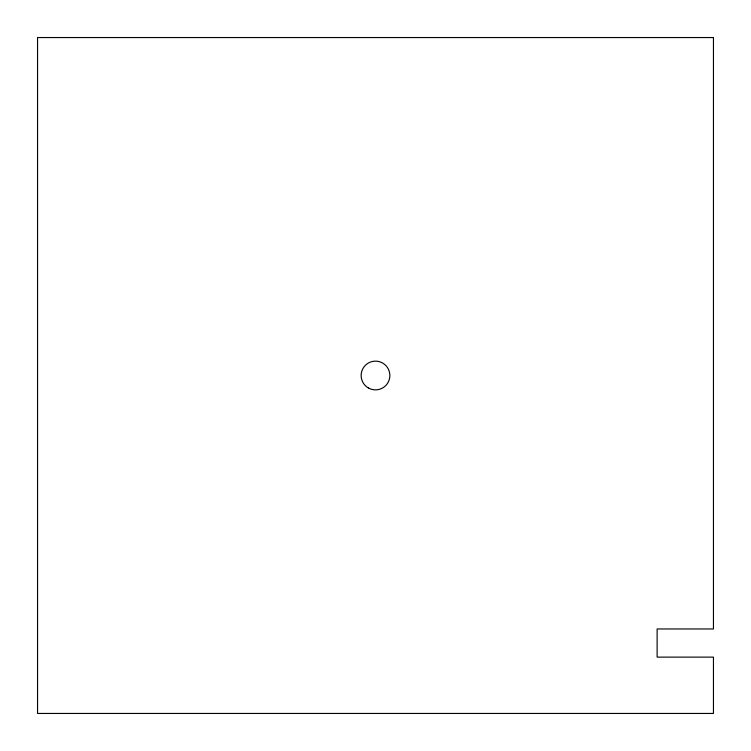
<?xml version="1.0" encoding="UTF-8"?>
<svg xmlns="http://www.w3.org/2000/svg" width="751" height="751" viewBox="0 0 751 751"><rect width="100%" height="100%" fill="white"/><g stroke="black" fill="none" stroke-linecap="round" stroke-linejoin="round"><path stroke-width="1.13" d="M713.45 37.55L37.55 37.55L37.55 713.45L713.45 713.45L713.45 657.125L657.125 657.125L657.125 628.962L713.45 628.962L713.45 37.55M368.319 387.938A14.363 14.363 0 0 0 389.863 375.5A14.363 14.363 0 0 0 368.319 363.062A14.363 14.363 0 0 0 368.319 387.938"/></g></svg>
